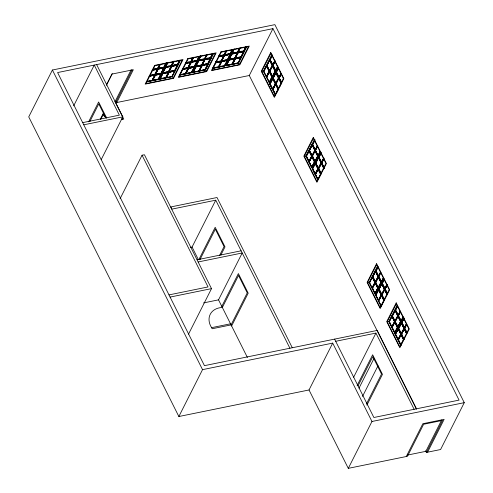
<?xml version="1.0" encoding="UTF-8"?>
<svg xmlns="http://www.w3.org/2000/svg" width="493" height="493" viewBox="0 0 493 493"><rect width="100%" height="100%" fill="white"/><g stroke="black" fill="none" stroke-linecap="round" stroke-linejoin="round"><path stroke-width="0.74" d="M425.57 450.793L426.39 452.426L440.588 449.53L464.264 402.664L274.872 24.65L52.412 70.018L28.736 116.884L178.86 416.517L309.025 389.969L332.695 343.11L371.962 421.484L348.292 468.35L309.025 389.969M73.685 105.835L94.268 65.082L119.355 115.152L82.682 122.634M106.42 85.104L112.268 73.519M106.5 85.006L112.028 74.067L133.326 69.729L116.755 102.532L116.102 101.225M88.611 121.82L98.618 102.002L106.747 118.215M89.825 121.586L98.773 103.869L105.816 117.938M100.282 119.269L103.727 112.459M100.874 119.152L103.629 113.698M121.358 119.682A18.623 14.266 26.8 0 0 122.566 119.343L123.755 119.103L115.023 101.681L131.2 69.661M132.087 70.006L116.206 101.441L115.023 101.681M101.201 159.64L122.812 116.847L96.634 64.595M158.592 66.339L157.717 68.613L152.799 69.618M159.67 64.478L157.649 68.478L152.257 69.605M151.314 75.059L154.827 74.344L156.17 71.676M157.717 68.613L159.738 64.614M157.587 69.143L154.894 74.48L149.977 75.484M153.754 77.007L152.201 80.618L146.581 81.764M149.342 75.762L154.962 74.616L157.655 69.279L154.007 69.723M157.914 68.749L160.163 64.293M154.833 75.139L152.134 80.482L146.513 81.628M160.262 64.355L158.241 68.361L163.861 67.214L165.882 63.209M152.201 80.618L154.765 75.004M155.159 74.751L158.05 69.02L157.778 68.478M159.578 67.935L158.173 68.225L160.33 64.491M155.486 74.357L158.179 69.02M155.418 74.221L158.247 69.156L163.731 67.738M155.424 75.022L152.725 80.359L172.34 76.433M152.657 80.223L155.492 75.158L161.112 74.012L155.492 75.158M165.482 63.739L163.929 67.35L158.308 68.496M163.399 68.404L161.174 73.346L155.554 74.492M163.929 67.35L166.289 62.679M161.106 73.21L163.799 67.874M153.36 80.082L158.278 79.077L160.977 73.74M161.063 73.549L166.443 62.901M158.345 79.213L161.045 73.876M152.793 80.495L158.413 79.348L164.261 67.757L163.99 67.208M146.877 81.875L158.61 79.484L167.139 62.574M159.522 78.695L167.626 62.66M167.657 62.845L165.636 66.851L171.256 65.705L173.277 61.699M167.614 66.949L165.506 67.375L159.794 79.244L172.223 76.711L180.407 60.466M169.081 66L165.568 66.715L167.725 62.981M162.881 72.853L165.574 67.51M159.794 79.244L162.69 73.512L175.114 70.98L174.842 70.437M162.813 72.711L165.642 67.652L171.194 66.364L168.501 71.707M160.12 78.849L162.819 73.512M164.268 77.857L160.052 78.714L162.887 73.648L168.507 72.502L162.887 73.648M172.877 62.235L171.324 65.84L165.703 66.986M170.794 66.9L168.569 71.842L162.949 72.989M171.324 65.84L173.684 61.169M168.372 72.231L165.814 77.839L160.188 78.985M168.569 71.842L171.262 66.506M171.521 65.976L173.776 61.52M165.74 77.703L168.44 72.366M173.869 61.582L171.847 65.581L177.468 64.435L179.489 60.436M168.766 71.978L171.656 66.247L171.385 65.705M171.78 65.446L174.275 61.052M165.814 77.839L168.507 72.502M169.432 70.918L171.786 66.247M177.406 65.101L174.713 70.437L169.161 71.719L171.854 66.382L177.48 65.236L171.854 66.382M169.031 72.249L166.406 77.721L172.026 76.575L177.874 64.977L177.597 64.435M166.406 77.721L169.099 72.385L174.584 70.961M171.915 65.717L177.535 64.571L179.563 60.571M174.67 70.77L180.05 60.128M169.161 71.719L174.781 70.573L177.48 65.236M171.958 76.44L174.651 71.103M173.16 78.067L182.237 60.103L155.018 65.655L145.946 83.619L173.16 78.067L172.18 76.107M120.095 198.691L142.052 155.221L144.418 154.74L211.503 288.633L188.517 334.143M192.399 58.248L190.853 61.859L185.935 62.864M192.806 57.718L190.785 61.724L185.861 62.728M185.146 68.157L187.956 67.584L190.655 62.247L188.092 67.861L182.472 69.008M190.853 61.859L193.207 57.188M188.024 67.72L190.723 62.383M187.562 68.915L185.337 73.858L179.717 75.004L182.41 69.667L187.895 68.25M193.299 57.539L188.289 67.991M199.086 56.59L197.064 60.59L191.444 61.736L193.398 57.601M185.269 73.722L187.962 68.385M185.337 73.858L188.03 68.521M191.444 61.736L193.466 57.736M191.315 62.266L188.616 67.603L194.365 66.456L194.636 66.999L182.342 69.531M188.548 67.467L191.383 62.401L197.003 61.255L193.355 61.699M186.194 72.933L188.554 68.262M194.174 67.116L191.481 72.459L185.929 73.74L188.622 68.404L194.242 67.258L188.622 68.404M199.018 56.455L196.997 60.454L191.376 61.6M194.236 66.456L196.935 61.12M191.475 72.181L192.344 70.462M193.515 68.139L199.511 56.27M185.929 73.74L191.549 72.594L194.242 67.258M197.126 60.454L197.397 60.996L194.501 66.728L182.767 69.119M179.323 75.263L191.746 72.73L200.269 55.82M200.756 55.9L192.658 71.941L192.381 71.399L193.761 71.115M198.771 60.097L200.793 56.091M198.58 60.756L211.004 58.223L198.58 60.756L192.929 72.483L205.353 69.951L208.249 64.226L207.972 63.677M198.704 59.955L200.861 56.227M196.011 66.093L198.71 60.756M192.929 72.483L195.881 66.623L201.501 65.477L198.944 71.084L193.188 71.96M195.943 65.957L198.778 60.892L204.262 59.474M193.256 72.095L195.949 66.758M193.324 72.231L196.017 66.894L201.643 65.748M204.392 58.95L206.413 54.945M198.839 60.232L204.459 59.086L206.481 55.08M204.33 59.61L201.631 64.947L195.548 66.216L195.82 66.758L208.249 64.226M196.078 66.228L201.699 65.082L204.398 59.745M204.657 59.215L206.906 54.766M207.005 54.822L204.983 58.827L210.603 57.681L212.625 53.675M201.569 65.612L198.876 70.949L191.869 72.453M201.896 65.218L204.792 59.493L204.521 58.944L198.309 60.214M204.915 58.692L207.072 54.957M202.222 64.829L204.583 60.158M210.474 58.205L207.775 63.542L202.29 64.965L204.989 59.628L210.61 58.482L204.989 59.628M199.468 70.826L202.161 65.489M200.805 70.407L199.4 70.69L202.235 65.624L207.855 64.478L205.606 64.638M209.131 57.829L210.536 57.545L212.218 54.212M205.051 58.963L210.671 57.817L212.693 53.811M210.542 58.34L207.843 63.683L201.76 64.947L202.038 65.489L199.006 70.949M202.21 70.117L205.02 69.544L213.179 53.367M207.787 64.343L205.088 69.679L199.03 70.992M199.536 70.961L205.156 69.815L211.004 58.223M205.476 69.679L213.543 53.706M206.296 71.312L215.367 53.343L188.153 58.895L179.076 76.859L206.296 71.312L205.205 69.131M212.779 68.114L215.546 62.913L221.166 61.767L215.41 62.642M223.914 54.963L225.936 50.964M218.362 56.245L223.982 55.099L226.004 51.099M223.853 55.629L221.16 60.966L215.54 62.112M215.607 62.247L221.228 61.101L223.785 55.493M224.179 55.234L226.429 50.779M218.399 66.968L221.098 61.631M232.215 49.83L230.194 53.836L224.574 54.982L226.527 50.841M212.847 68.25L218.467 67.103L221.166 61.767M221.425 61.237L224.315 55.512L224.044 54.963L218.997 55.968M224.574 54.982L226.934 50.311M224.444 55.506L221.751 60.842L227.372 59.696L230.065 54.359M221.684 60.707L224.512 55.641L230.132 54.495L227.187 54.797M221.351 62.173L219.058 66.98L224.679 65.834L227.242 60.226M219.058 66.98L221.758 61.643L227.378 60.497M232.148 49.694L230.126 53.7L224.506 54.846M225.221 64.232L224.679 65.834M221.819 60.984L227.439 59.838L232.708 49.386M224.611 65.698L227.31 60.362M218.658 56.362L230.527 54.242L227.637 59.967L215.903 62.364M212.452 68.502L224.876 65.97L233.066 49.725M233.824 49.275L225.788 65.187L225.517 64.638M239.61 48.326L237.589 52.326L231.969 53.472L233.922 49.337M229.214 59.474L231.772 53.866L237.527 52.991L234.834 58.328L229.214 59.474L231.433 54.532M231.969 53.472L234.329 48.801M243.862 50.921L244.134 51.469L231.71 54.002L226.059 65.729L238.489 63.196L247.011 46.287M231.839 54.002L229.146 59.339L234.767 58.192L237.46 52.856M226.059 65.729L228.955 59.998L241.379 57.465L241.108 56.923L234.896 58.192L235.167 58.735L232.271 64.46M226.386 65.335L229.085 59.998M233.965 60.054L231.938 64.053L226.453 65.47L229.153 60.134L234.773 58.987L231.827 59.289M238.803 49.386L237.589 52.326M239.543 48.191L237.521 52.19L231.901 53.336M229.079 59.203L234.699 58.057L236.381 54.717M237.786 52.461L240.036 48.006M232.006 64.189L234.705 58.852M240.134 48.067L238.113 52.073L243.733 50.927L245.754 46.921M226.453 65.47L232.074 64.324L234.773 58.987M235.032 58.464L237.922 52.733L237.651 52.19M241.558 51.217L238.045 51.931L240.202 48.203M235.358 58.069L238.051 52.733M235.29 57.934L238.119 52.868L243.604 51.451M232.597 64.072L235.297 58.735M240.849 57.453L238.15 62.79L232.671 64.207L235.364 58.87L240.985 57.724L235.364 58.87M245.354 47.451L243.801 51.062L238.181 52.209M243.271 52.116L241.046 57.059L235.426 58.205M243.801 51.062L246.161 46.391M240.978 56.923L243.671 51.586M241.046 57.059L246.315 46.613M238.224 62.925L240.917 57.589M232.671 64.207L238.292 63.061L244.134 51.469M239.425 64.552L248.503 46.588L221.283 52.141L212.212 70.105L239.425 64.552L238.335 62.377M116.755 102.532L249.285 75.503L272.956 28.637L459.075 400.119L373.879 417.497L334.611 339.116M261.765 71.399L270.842 53.429L283.383 78.467L274.311 96.431L261.765 71.399L264.131 70.912M272.592 76.421L269.708 71.312L272.697 65.914L275.291 71.084L269.443 82.676L263.416 71.306L271.945 54.403M275.525 71.165L269.794 59.733L263.656 71.386L266.306 66.654M266.497 66.019L263.804 71.356L269.258 82.239L271.951 76.902M266.744 65.779L272.05 55.278M269.689 60.232L266.99 65.569L269.77 71.177L269.178 71.294L266.577 76.963M270.035 59.807L272.919 64.922L270.035 59.807L272.389 55.136M270.182 59.776L272.204 55.777M266.393 76.526L269.086 71.189L266.54 76.495M269.431 70.77L266.842 65.6L269.431 70.77L272.426 65.372L269.542 60.257L272.13 65.433M269.579 70.739L272.278 65.403M269.511 71.701L266.812 77.037M269.474 71.238L272.364 65.507L272.956 65.384M272.623 64.977L274.983 60.312M274.792 60.947L272.771 64.947L270.09 59.671M266.664 77.068L269.363 71.731M272.66 65.446L274.909 60.99M272.549 65.945L269.856 71.282L272.629 76.89L272.037 77.013L266.312 65.581L266.904 65.458M273.516 66.111L275.784 70.635L272.894 65.526L274.915 61.52M275.063 61.489L273.042 65.495L275.636 70.665L277.658 66.66M275.211 61.459L272.894 65.526M269.831 72.348L272.099 76.871L269.406 82.214M269.147 82.738L272.099 76.871M272.296 76.483L275.291 71.084M272.444 76.452L275.143 71.115M275.488 70.696L277.842 66.025M277.836 66.58L269.739 82.621L270.33 82.497M277.879 67.584L269.813 83.551L263.539 71.035M275.414 95.26L269.689 83.828L272.586 78.097L273.177 77.98L275.852 83.255L273.116 78.116L275.433 74.055M275.377 94.792L269.924 83.902L272.919 78.504L275.507 83.674L272.814 89.017L270.219 83.847L278.385 67.67M281.478 83.046L275.772 72.311L272.882 78.042L278.286 88.832M270.072 83.872L272.771 78.535M273.264 78.085L275.957 72.748M276.924 72.915L279.192 77.438L276.302 72.329L278.323 68.324M278.471 68.293L276.45 72.298L279.044 77.469L281.065 73.463M190.588 247.35L192.073 247.048L215.743 200.183L289.921 348.231M272.666 89.042L275.359 83.705M275.704 83.286L278.699 77.888L275.809 72.779L278.403 77.949M275.852 83.255L278.551 77.919M275.396 94.564L272.937 89.59L275.63 84.254L272.789 89.621L274.767 86.226M275.741 83.755L278.637 78.023L279.229 77.906M278.896 77.5L280.918 73.494M278.57 88.999L275.975 83.828L278.674 78.492L281.238 82.96M278.933 77.968L281.183 73.512M276.123 83.804L278.822 78.461M281.756 83.212L279.167 78.042L281.189 74.042M281.337 74.012L279.315 78.011L281.583 82.534M276.055 93.454L278.372 89.393L275.778 84.223M276.536 92.758L278.225 89.424M279.58 87.002L281.263 83.662L278.674 78.492M198.962 259.429L215.188 227.304L225.005 246.901L220.864 255.103M199.85 259.836L215.342 229.177L224.069 246.592L219.595 255.448M203.597 302.899L218.528 299.855L242.205 252.989L198.143 261.974M221.801 306.387L238.372 273.584L248.189 293.175L231.618 325.984M304.304 156.306L313.382 138.342L325.928 163.38L316.851 181.344L304.304 156.306L306.671 155.825M306.079 155.942L314.146 139.975M312.014 156.145L314.904 150.42L315.495 150.297L318.361 156.01L317.769 156.133L311.687 167.651L305.962 156.219L308.852 150.488L309.444 150.371L312.124 155.646L314.817 150.31M306.196 156.293L309.185 150.895L311.779 156.071L308.784 161.464L306.196 156.293L309.185 150.895M317.332 145.854L315.31 149.86L312.636 144.585L312.044 144.702L309.148 150.433L314.873 161.858M309.037 150.926L306.344 156.263L308.932 161.439L311.631 156.096M312.272 155.615L309.382 150.507L314.91 139.55M309.53 150.476L312.229 145.139M311.977 155.677L314.965 150.279L312.377 145.108L309.382 150.507M315.458 149.829L312.574 144.72L314.935 140.049M312.722 144.689L314.744 140.684M178.86 416.517L202.531 369.651L332.695 343.11M308.821 161.932L311.718 156.207L312.309 156.084M317.899 168.618L315.058 173.986L309.056 162.012L312.051 156.614L314.639 161.784L311.687 167.651M315.163 149.89L317.184 145.885M311.903 156.645L309.203 161.981L311.983 167.589M309.056 162.012L311.379 157.945M312.248 156.219L315.237 150.827L317.831 155.998L314.836 161.396L312.544 156.164M315.2 150.359L317.455 145.903M315.089 150.852L312.396 156.195L315.169 161.803L314.577 161.92L308.852 150.488M320.197 151.573L318.028 155.603L315.434 150.433L317.794 145.762M315.582 150.402L317.609 146.403M314.639 161.784L311.65 167.182L309.351 161.951M311.798 167.152L314.491 161.815M314.984 161.365L317.683 156.028M318.028 155.603L320.049 151.604M320.382 151.493L312.279 167.528L312.87 167.41L312.235 166.135M317.64 179.532L312.229 168.735L320.758 151.832M324.123 167.447L318.909 157.101L318.318 157.224L312.47 168.816L315.119 164.083M315.31 163.448L312.617 168.785L315.095 174.454L317.991 168.723L318.583 168.606M315.557 163.208L320.925 152.577M318.503 157.661L315.803 162.998L318.398 168.168L321.091 162.832M315.951 162.967L318.651 157.631L321.239 162.801L318.25 168.199L315.656 163.029L318.25 168.199M321.732 162.351L318.848 157.236L321.202 152.565M318.996 157.205L320.678 153.871M320.826 153.841L318.848 157.236M315.058 173.986L318.053 168.588L315.163 163.479L317.751 168.649M318.324 169.13L315.625 174.467L317.923 179.698L315.329 174.528L318.028 169.191L320.592 173.653M318.287 168.661L321.177 162.936L321.769 162.813M321.436 162.407L323.796 157.735M321.584 162.376L323.605 158.376M318.176 169.161L315.477 174.497L318.071 179.668M321.109 173.912L318.521 168.742L321.51 163.343M321.473 162.875L323.722 158.419M321.362 163.374L318.669 168.711L320.937 173.234M318.521 168.742L320.167 166.012M324.302 168.125L321.707 162.955L324.067 158.284M321.855 162.924L323.876 158.919M317.923 179.698L320.764 174.331M367.575 282.581L376.646 264.618L389.193 289.656L380.115 307.62L367.575 282.581L369.941 282.101M377.835 278.434L375.808 282.44L378.106 287.672L375.512 282.501L378.211 277.158L381.095 282.273L374.951 293.927L369.226 282.495L377.416 266.251M381.847 294.882L381.255 294.999L378.365 300.73L381.188 305.974L369.46 282.569L375.604 270.916L381.329 282.347L375.309 270.977M369.608 282.544L372.307 277.202M377.921 266.337L369.46 282.569M372.8 276.752L375.493 271.415M377.749 277.257L375.241 281.953L372.653 276.783L375.309 272.056M377.823 267.6L376.134 270.934L378.433 276.166L375.839 270.996L377.86 266.99M378.008 266.959L375.986 270.965L378.581 276.135L380.263 272.802M372.203 287.715L374.896 282.378L372.351 287.684M375.241 281.953L378.236 276.555L375.346 271.446L377.94 276.616M375.019 282.951L372.326 288.288L375.315 282.89L377.613 288.122L375.21 293.397M375.278 282.421L378.174 276.696L378.766 276.573M378.433 276.166L380.454 272.161M375.167 282.92L372.474 288.257L375.247 293.865M378.47 276.635L380.719 272.179M375.66 282.471L378.359 277.134M378.704 276.709L381.588 281.823L378.704 276.709L380.725 272.709M380.873 272.678L378.852 276.678L381.44 281.854L383.462 277.849M375.062 293.427L377.761 288.091M374.951 293.927L377.909 288.06L377.262 286.766M378.106 287.672L381.095 282.273M378.254 287.641L380.947 282.304M381.292 281.879L383.314 277.879M375.543 293.803L383.646 277.769M381.225 306.443L375.5 295.011L383.69 278.773M376.116 294.315L381.582 283.5L382.174 283.376M378.729 289.693L376.03 295.03M378.581 289.724L375.882 295.06L378.47 300.231L381.169 294.894M378.174 290.771L384.195 278.853M379.074 289.274L381.767 283.937M381.514 294.475L384.503 289.077L381.915 283.906L378.926 289.305L381.81 294.413L379.542 289.89M384.996 288.627L382.112 283.512L384.133 279.513M384.281 279.482L382.26 283.481L384.848 288.658L386.876 284.652M382.112 283.512L384.429 279.451M381.317 294.863L378.618 300.2M381.662 294.444L384.355 289.108M381.551 294.943L386.993 284.695M384.7 288.682L386.728 284.683M381.588 295.406L378.599 300.804L381.588 295.406L382.562 297.347M378.747 300.773L381.44 295.436M384.38 300.188L381.785 295.017L384.485 289.681L386.722 293.495M381.933 294.987L384.632 289.65M381.785 295.017L384.78 289.619M387.245 293.754L384.978 289.231L387.338 284.56M386.808 285.866L385.125 289.2L387.393 293.723M384.978 289.231L386.617 286.501M381.527 305.309L383.887 300.638L381.292 295.467M353.635 377.237L375.931 333.089L414.114 409.289M387.208 321.775L396.286 303.805L408.826 328.843L399.755 346.807L387.208 321.775L389.341 321.337M398.036 326.797L395.152 321.689L398.141 316.29L400.729 321.461L394.887 333.052L388.86 321.683L397.05 305.438M395.534 310.048L394.942 310.171L389.094 321.763L392.089 316.364L394.677 321.535L391.984 326.871L391.011 324.93M391.941 316.395L389.242 321.732L391.836 326.902L394.529 321.565M357.111 385.526L372.646 354.769L382.463 374.366L366.928 405.117M392.188 316.155L397.555 305.524M392.434 315.945L395.127 310.608M394.875 321.146L397.869 315.748L395.275 310.578L392.286 315.976L395.17 321.085M395.472 310.183L398.362 315.298L395.472 310.183L397.5 306.184M397.648 306.153L395.62 310.152L398.215 315.323L400.236 311.323M357.998 385.939L372.8 356.636L381.527 374.058L366.379 404.038M358.99 388.182L373.793 358.879M395.022 321.116L397.722 315.779M394.955 322.077L391.96 327.475L394.955 322.077L397.543 327.247L394.844 332.584M394.911 321.609L397.808 315.884L398.399 315.76M398.067 315.354L400.088 311.354M392.108 327.444L394.807 322.108M398.104 315.822L400.353 311.366M395.3 321.658L397.654 316.987M401.222 321.011L398.338 315.902L400.698 311.231M400.168 312.531L398.486 315.871L401.074 321.042L403.101 317.036M394.696 332.615L397.395 327.278M362.515 396.452L378.002 365.788M394.591 333.114L397.481 327.389L398.073 327.266L392.348 315.834L391.756 315.958L397.481 327.389M397.74 326.859L400.729 321.461M397.888 326.828L400.581 321.491M400.926 321.072L402.954 317.067M395.183 332.997L403.219 317.085M400.858 345.636L395.133 334.205L403.656 317.295M398.362 328.88L395.368 334.279L398.362 328.88L400.951 334.051L398.258 339.394L395.663 334.217M406.922 333.422L401.216 322.687L398.326 328.412L403.73 339.209M395.515 334.248L398.215 328.911M403.668 339.8L398.03 328.474L398.621 328.356L403.829 318.047M401.444 333.601L398.56 328.492L401.253 323.155L404.143 328.264M398.708 328.461L401.401 323.125M399.188 327.765L401.548 323.094M406.509 323.839L404.34 327.876L401.746 322.705L404.106 318.034M403.915 318.669L401.894 322.675L404.488 327.845M401.746 322.705L404.063 318.638M400.803 334.081L398.11 339.418L395.133 334.205M397.999 339.917L400.889 334.192L401.481 334.069L398.621 328.356M401.148 333.662L403.995 328.295L401.296 333.632M403.49 339.122L401.222 334.599L398.233 339.997L400.889 335.265M401.185 334.131L406.626 323.889M404.34 327.876L406.361 323.87M401.074 334.63L398.381 339.967L400.821 345.168L388.983 321.411M404.013 339.375L401.419 334.205L404.118 328.868L406.682 333.336M404.266 328.837L401.567 334.174L404.161 339.35M401.419 334.205L404.414 328.806M406.879 332.941L404.611 328.418L406.633 324.412M404.759 328.387L406.78 324.388M400.821 345.168L403.52 339.831L400.926 334.661M406.275 456.524L422.846 423.721L444.144 419.377L427.573 452.18M441.679 419.993L425.847 451.335L407.637 455.045M426.39 452.426L442.566 420.4L423.635 424.257L407.458 456.284L348.292 468.35M272.956 28.637L57.595 72.557L204.447 365.658L377.207 330.427L416.48 408.808M152.664 69.347L156.879 68.484M172.482 65.304L177.535 64.571M186.496 62.445L188.603 62.019M191.302 61.465L193.416 61.033M194.821 60.75L196.226 60.46M199.406 59.813L203.621 58.957M205.618 58.55L207.726 58.119M218.929 55.832L223.144 54.976M225.141 54.569L229.356 53.706M233.238 52.917L236.751 52.196M152.392 69.877L164.126 67.486M165.309 67.239L177.733 64.706M186.218 62.981L197.262 60.725M231.574 53.731L243.998 51.192M163.029 67.88L158.247 69.156M169.019 66.66L171.126 66.228M186.44 63.11L190.655 62.247M219.57 56.35L220.975 56.066M225.782 55.087L224.512 55.641M240.091 52.166L238.119 52.868M241.496 51.882L242.901 51.592M152.528 70.148L164.261 67.757M177.874 64.977L165.445 67.516L165.173 66.968M185.664 63.394L197.397 60.996M218.793 56.633L230.527 54.242M152.035 70.425L157.655 69.279M185.873 63.523L190.791 62.519M218.3 56.911L223.921 55.764M231.907 54.138L237.527 52.991M156.121 74.079L160.336 73.217M165.623 72.138L167.731 71.713M170.43 71.158L173.943 70.444M189.953 67.177L193.466 66.463M196.645 65.816L201.699 65.082M215.466 61.976L217.579 61.545M218.984 61.261L221.228 61.101M223.791 60.282L227.439 59.838M238.101 57.361L240.208 56.929M182.404 68.866L188.153 67.72L188.425 68.268L185.399 73.722M188.683 67.738L194.168 66.321M202.29 64.965L207.775 63.542M149.638 75.879L161.371 73.482M162.554 73.241L174.978 70.709M195.684 66.487L208.114 63.954M228.82 59.727L241.243 57.194M149.847 76.008L153.36 75.293M172.476 71.393L169.099 72.385M182.977 69.254L187.192 68.391M202.796 65.212L204.201 64.922M225.837 60.51L221.758 61.643M230.422 59.579L229.153 60.134M149.083 76.292L161.507 73.753L161.236 73.21L155.024 74.48L155.295 75.022L152.263 80.476M215.349 62.777L227.772 60.245L227.501 59.696M154.901 75.281L149.145 76.15M159.757 77.204L161.229 76.902M192.886 70.444L194.359 70.142M159.251 78.153L160.632 77.869M146.446 81.487L149.958 80.772M170.479 76.588L172.026 76.575M180.284 74.591L184.499 73.728M186.496 73.321L188.603 72.89M193.891 71.812L195.998 71.386M214.116 67.689L217.629 66.974M218.923 66.709L222.435 65.994M179.649 74.868L185.423 73.765M213.007 68.089L238.606 62.919M266.645 65.988L268.938 71.22M269.708 71.312L270.971 73.192M275.821 71.103L275.23 71.22L269.498 59.795M279.167 78.042L281.731 82.51M269.689 83.828L272.555 89.541L275.445 83.816L276.037 83.693L278.391 88.327M83.773 124.809L122.812 116.847M312.377 145.108L314.67 150.34M318.651 157.631L320.943 162.856M316.617 158.937L317.209 158.814M314.836 161.396L312.87 156.811M315.717 162.887L315.126 163.01L320.851 174.442M313.727 164.662L314.318 164.545M215.743 200.183L171.965 209.112L170.874 206.931L217.019 197.52L292.287 347.75M197.052 259.799L241.114 250.814M168.994 294.9L208.046 286.938L142.052 155.221M170.085 297.082L211.503 288.633M372.455 277.177L374.748 282.403M369.226 282.495L372.092 288.208L374.982 282.483L375.574 282.36M381.915 283.906L384.207 289.138M379.887 285.213L380.479 285.09M376.991 290.938L377.583 290.821M211.596 327.666A18.623 14.266 26.8 0 1 222.349 307.478L238.526 275.451L247.252 292.867L231.075 324.893L212.144 328.751L211.596 327.666L230.527 323.802M395.275 310.578L397.574 315.803M392.089 316.364L394.382 321.596M398.338 315.902L400.901 320.364M395.207 321.553L394.616 321.67L391.725 327.401L394.887 333.052M399.521 324.4L400.113 324.283M335.702 341.292L375.931 333.089M404.611 328.418L406.848 332.239M396.625 330.131L397.216 330.008M395.257 333.927L395.848 333.81M371.962 421.484L464.264 402.664M382.408 283.457L384.676 287.98M385.273 289.169L387.215 293.045M402.041 322.644L404.636 327.814M404.673 328.283L407.027 332.911M312.34 144.64L318.065 156.071M318.614 157.162L324.018 167.959M381.878 283.438L387.288 294.235M395.238 310.109L400.969 321.541L394.942 310.171M321.837 163.99L323.457 167.219M275.772 72.311L281.411 83.631M312.044 144.702L317.769 156.133M318.318 157.224L324.043 168.649M381.582 283.5L386.993 294.29M401.216 322.687L406.626 333.484M272.401 65.976L274.995 71.146M314.941 150.883L317.535 156.053M321.214 163.405L323.809 168.575M378.211 277.158L380.799 282.335M384.485 289.681L387.073 294.851M397.845 316.352L400.433 321.522M401.253 323.155L403.847 328.326M404.118 328.868L406.386 333.391M318.817 168.68L321.085 173.203M372.948 276.721L375.537 281.891M382.081 294.956L384.349 299.479M401.715 334.149L402.689 336.084M384.392 299.96L378.981 289.163L378.39 289.286L384.121 300.718M266.608 65.52L272.333 76.951M315.421 162.949L320.832 173.746M372.418 276.709L378.143 288.14M378.686 289.225L384.417 300.656M392.052 315.896L397.777 327.327M272.586 78.097L278.311 89.529M269.215 71.762L271.803 76.933M272.623 78.566L275.211 83.736M275.482 84.285L278.077 89.455M308.889 150.957L311.484 156.127M311.755 156.675L314.343 161.846M318.028 169.191L320.616 174.362M378.433 289.755L381.021 294.925M394.659 322.139L397.247 327.309M398.067 328.942L400.655 334.112M375.869 291.332L376.547 292.688M395.503 330.52L396.181 331.875M273.085 89.56L275.353 94.083M306.492 156.238L308.76 160.761M312.765 168.754L315.354 173.924M372.622 288.226L373.595 290.167M389.39 321.701L390.364 323.642M392.255 327.414L394.523 331.943M398.529 339.936L401.117 345.106M249.285 75.503L416.449 409.147M231.439 53.454L231.71 54.002M229.855 56.048L230.126 56.59M228.684 59.456L228.955 59.998M226.965 61.779L227.236 62.321M224.728 65.15L224.999 65.698M221.289 60.966L221.56 61.508L218.528 66.968M163.59 69.562L163.861 70.105M165.87 77.703L168.902 72.249L168.631 71.701L162.419 72.97L162.69 73.512M192.073 247.048L198.272 259.423M218.528 299.855L247.394 357.456M121.9 118.006L122.566 119.343M52.412 70.018L202.531 369.651M106.001 117.168A18.623 14.266 26.8 0 1 103.012 115.183M154.623 65.384L145.158 84.13L173.554 78.338L183.026 59.591L154.623 65.384M187.759 58.624L178.287 77.37L206.69 71.577L216.156 52.837L187.759 58.624M220.889 51.87L211.423 70.616L239.82 64.823L249.292 46.077L220.889 51.87M270.762 52.498L261.296 71.245L274.385 97.367L283.857 78.621L270.762 52.498M313.308 137.405L303.836 156.152L316.925 182.281L326.397 163.534L313.308 137.405M376.572 263.681L367.106 282.427L380.195 308.556L389.661 289.81L376.572 263.681M396.206 302.875L386.74 321.621L399.829 347.744L409.295 328.997L396.206 302.875M372.714 276.647L372.123 276.77L377.848 288.195L378.439 288.078L372.714 276.647"/></g></svg>
